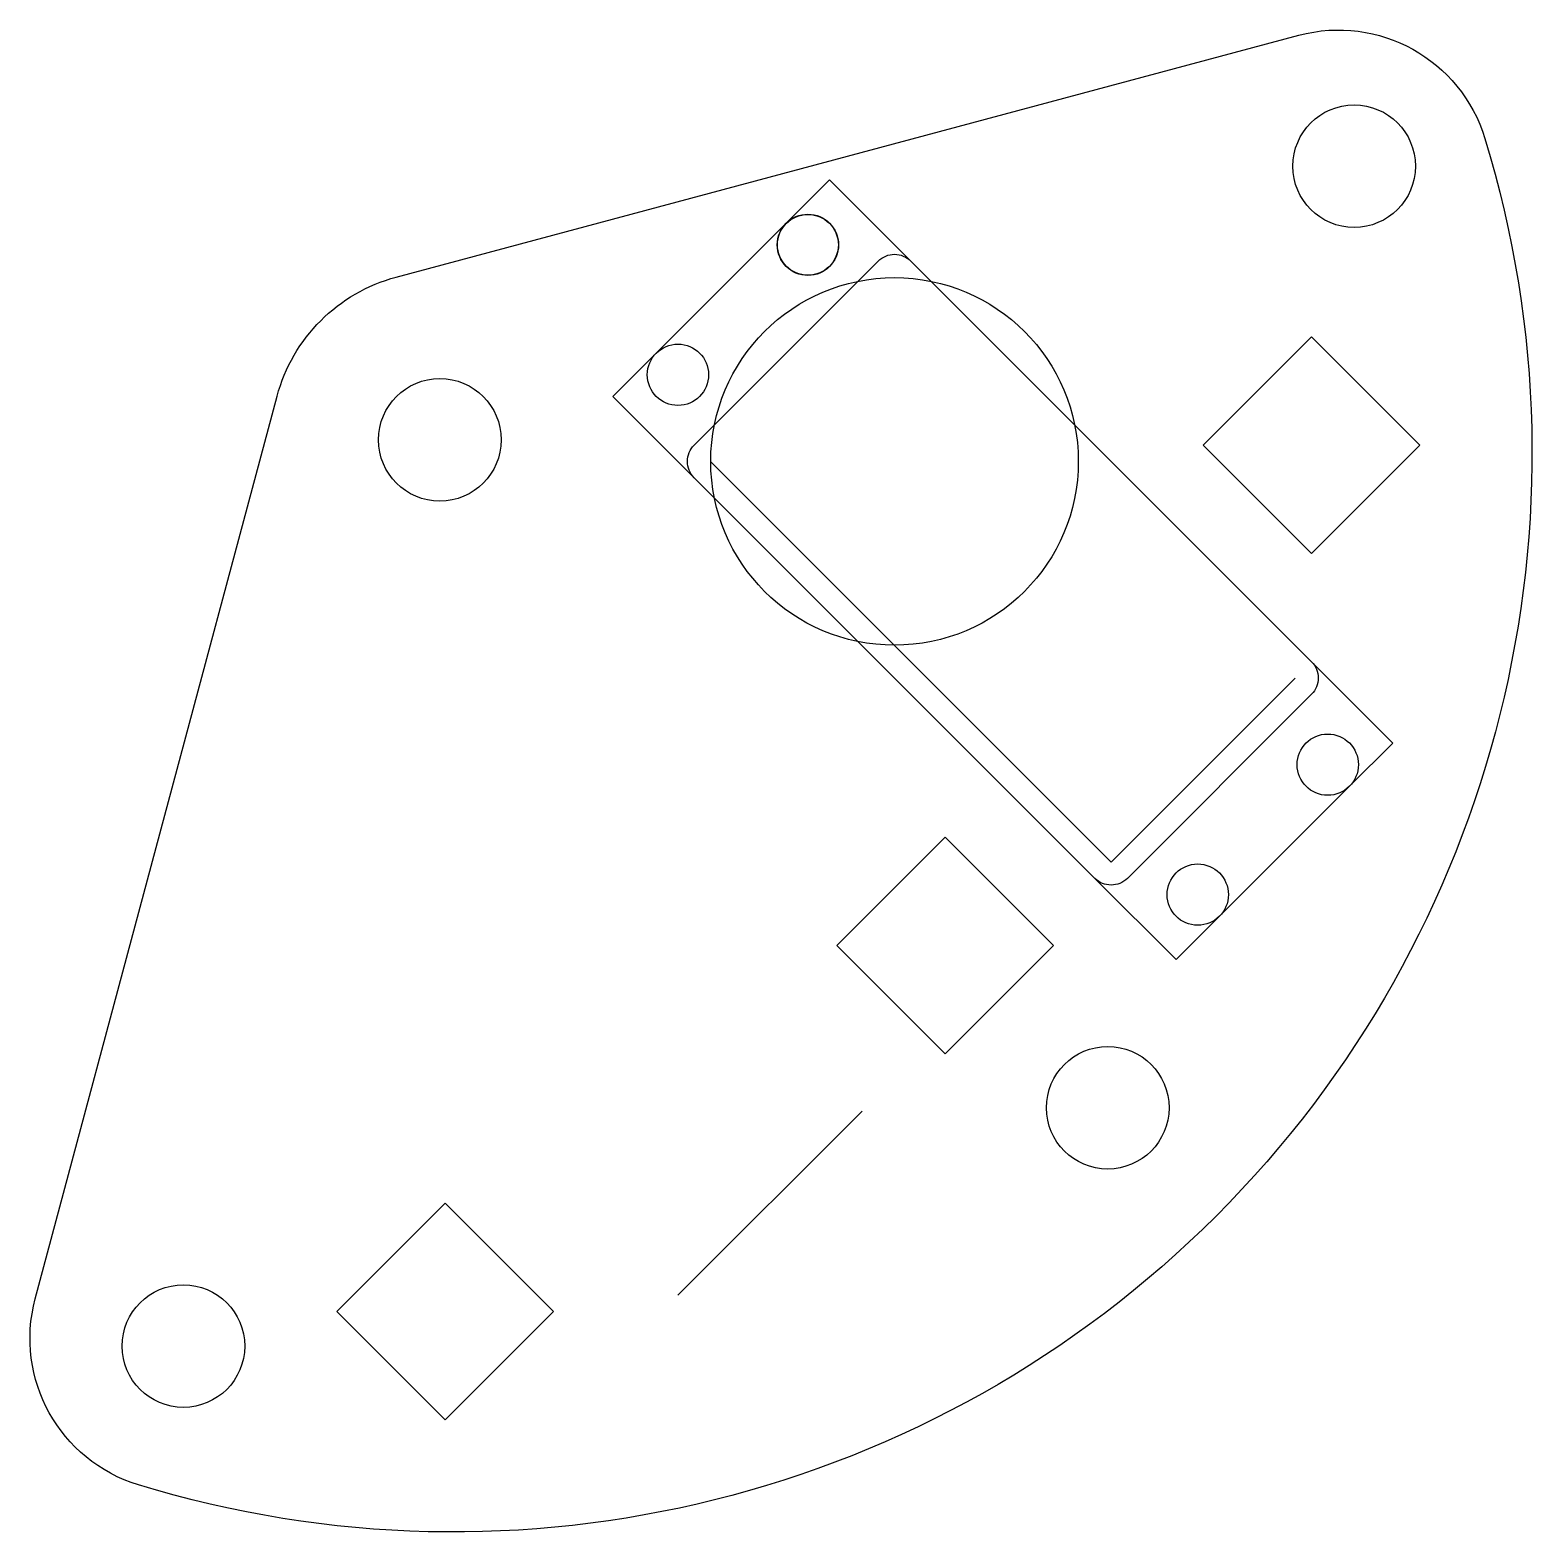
# Model space of a CAD drawing. Header units: millimetres. Extents: x -9.3 to 88.8, y -71.3 to 26.8.
import ezdxf

# ---------------------------------------------------------------- set-up
doc = ezdxf.new("R2010")
doc.units = ezdxf.units.MM
doc.layers.get('0').update_dxf_attribs({"linetype": 'CONTINUOUS'})

msp = doc.modelspace()

# ---------------------------------------------------------------- linework, layer by layer
for p, q in [((48.245, 11.673), (42.942, 16.976)), ((48.245, 11.673), (74.408, -14.49)), ((74.408, -14.49), (48.245, 11.673)), ((35.164, -1.409), (61.327, -27.572)), ((60.266, -28.633), (34.103, -2.47)), ((34.103, -2.47), (60.266, -28.633)), ((73.347, -15.551), (61.327, -27.572)), ((45.063, -43.835), (33.042, -55.856))]:
    msp.add_line(p, q)
for points in [[(14.649, 10.625), (73.58, 26.416, -0.404116), (85.732, 19.677, -0.60065), (-2.181, -68.236, -0.404116), (-8.919, -56.084), (6.871, 2.847, -0.267949)], [(40.113, 14.147), (31.628, 5.662), (28.8, 2.834), (34.103, -2.47, -0.414214), (34.103, -0.348), (46.124, 11.673, -0.414214), (48.245, 11.673), (42.942, 16.976)], [(68.398, -31.107), (76.883, -22.622), (79.711, -19.794), (74.408, -14.49, -0.414214), (74.408, -16.612), (62.387, -28.633, -0.414214), (60.266, -28.633), (65.569, -33.936)]]:
    msp.add_lwpolyline(points, format="xyb", close=True)
for points in [[(67.337, -0.348), (74.408, -7.419), (81.479, -0.348), (74.408, 6.723)], [(50.498, -40.078), (57.569, -33.007), (50.498, -25.936), (43.427, -33.007)], [(17.838, -63.989), (24.911, -56.917), (17.839, -49.846), (10.767, -56.918)]]:
    msp.add_lwpolyline(points, close=True)
for centre, radius in [((77.193, 17.867), 4), ((41.528, 12.733), 2), ((41.528, 12.733), 2), ((41.528, 12.733), 1.987), ((41.528, 12.733), 1.987), ((47.184, -1.409), 12), ((33.042, 4.248), 2), ((33.042, 4.248), 2), ((33.042, 4.248), 2), ((17.496, 0), 4), ((75.469, -21.208), 2), ((75.469, -21.208), 2), ((75.469, -21.208), 2), ((66.983, -29.693), 2), ((66.983, -29.693), 2), ((66.983, -29.693), 2), ((61.107, -43.611), 4), ((0.754, -59.172), 4)]:
    msp.add_circle(centre, radius)

doc.saveas('drawing.dxf')
